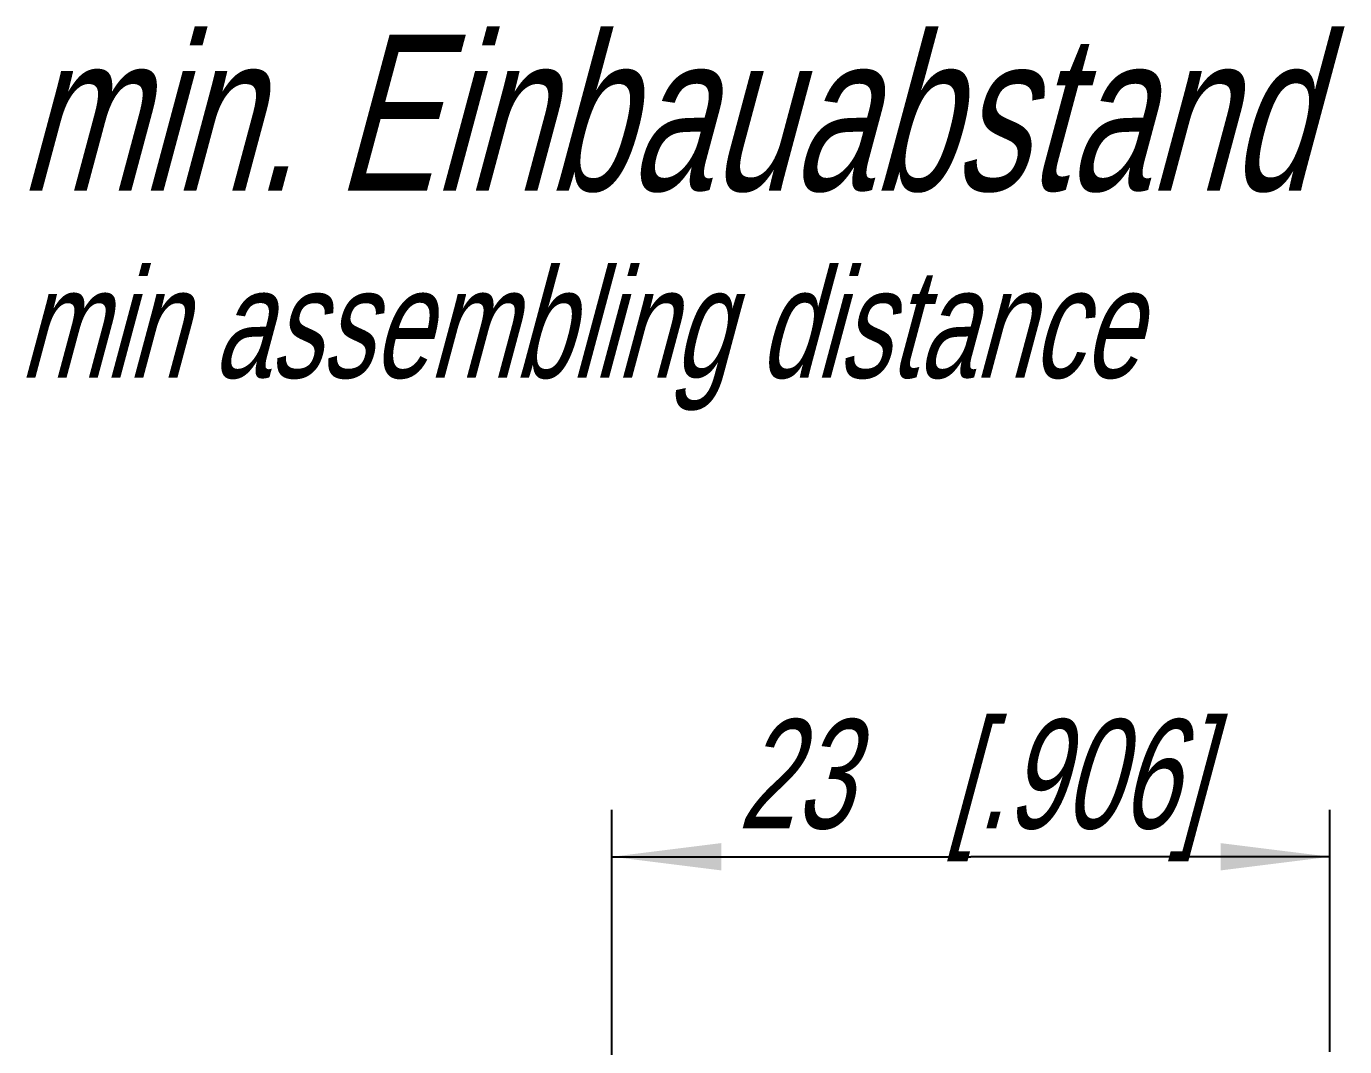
# Model space of a CAD drawing. Header units: millimetres. Extents: x 0 to 420, y 0 to 297.
# Drawn here: x 330.14 to 372.38, y 114.69 to 147.4 of the extents above; entities that cross this region are included whole.
import ezdxf

# ---------------------------------------------------------------- set-up
doc = ezdxf.new("R2010")
doc.units = ezdxf.units.MM
doc.header["$LTSCALE"] = 23.1
doc.layers.get('0').update_dxf_attribs({"linetype": 'CONTINUOUS'})
doc.layers.add('ZEICHNUNGSBEMASSUNGEN', color=7, linetype='CONTINUOUS')
doc.styles.get("Standard").update_dxf_attribs({"font": 'txt', "width": 0.7})
doc.dimstyles.new('DIMSTYLE_7', dxfattribs={"dimtxt": 3.5, "dimasz": 3.5, "dimexe": 0.18, "dimexo": 0.0625, "dimgap": 0.09, "dimtad": 1, "dimdec": 1, "dimdsep": 46, "dimtxsty": 'STANDARD', "dimblk": '_FILLED', "dimblk1": '_FILLED', "dimblk2": '_FILLED', "dimcen": 0.09, "dimclrt": 5, "dimadec": 0, "dimazin": 0, "dimtp": 0.2, "dimtm": 0.2, "dimtfac": 1, "dimtdec": 1, "dimtofl": 0, "dimtmove": 0, "dimatfit": 3, "dimldrblk": '_FILLED', "dimfxl": 1, "dimtolj": 1, "dimarcsym": 0})

# ---------------------------------------------------------------- blocks, each defined once
blk = doc.blocks.new('_FILLED')
at = {"color": 0, "linetype": 'BYBLOCK'}
blk.add_solid([(0, 0), (-1, 0.125), (-1, -0.125)], dxfattribs=at)
blk = doc.blocks.new('*D12')
at = {"layer": 'ZEICHNUNGSBEMASSUNGEN', "color": 2, "linetype": 'CONTINUOUS'}
for p, q in [((348.909, 102.281), (348.909, 122.281)), ((371.912, 114.53), (371.912, 122.281)), ((348.909, 120.781), (360.411, 120.781)), ((371.912, 120.781), (360.411, 120.781))]:
    blk.add_line(p, q, dxfattribs=at)
at = {"layer": 'ZEICHNUNGSBEMASSUNGEN', "color": 2, "linetype": 'CONTINUOUS', "xscale": 3.5, "yscale": 3.5, "zscale": 3.5, "rotation": 180}
blk.add_blockref('_FILLED', (348.909, 120.781), dxfattribs=at)
at = {"layer": 'ZEICHNUNGSBEMASSUNGEN', "color": 2, "linetype": 'CONTINUOUS', "xscale": 3.5, "yscale": 3.5, "zscale": 3.5}
blk.add_blockref('_FILLED', (371.912, 120.781), dxfattribs=at)
at = {"layer": 'ZEICHNUNGSBEMASSUNGEN', "color": 5, "linetype": 'CONTINUOUS', "insert": (360.411, 125.187), "char_height": 3.5, "width": 22, "attachment_point": 2, "line_spacing_factor": 0.9}
blk.add_mtext('\\Q15.0;23{\\Ftxt.shx;\\W1.000000;\\H3.500000; }[.906]', dxfattribs=at)

msp = doc.modelspace()

# ---------------------------------------------------------------- texts
at = {"color": 5, "linetype": 'CONTINUOUS', "insert": (329.91724, 147.136392), "char_height": 5, "width": 62.38095238, "attachment_point": 1, "line_spacing_factor": 0.9}
msp.add_mtext('\\Q15.0;min. Einbauabstand\\P\\H3.5;min assembling distance', dxfattribs=at)

# ---------------------------------------------------------------- dimensions: what is measured, and where the dimension line sits
at = {"layer": 'ZEICHNUNGSBEMASSUNGEN', "color": 2, "linetype": 'CONTINUOUS'}
dim = msp.add_linear_dim(base=(348.908914, 120.780973), p1=(371.912256, 114.529634), p2=(348.908914, 102.280574), angle=180, dimstyle='DIMSTYLE_7', dxfattribs=at)
dim.commit()
dim.dimension.update_dxf_attribs({"geometry": '*D12', "text_midpoint": (358.723085, 123.43684), "dimtype": 160})

doc.saveas('drawing.dxf')
